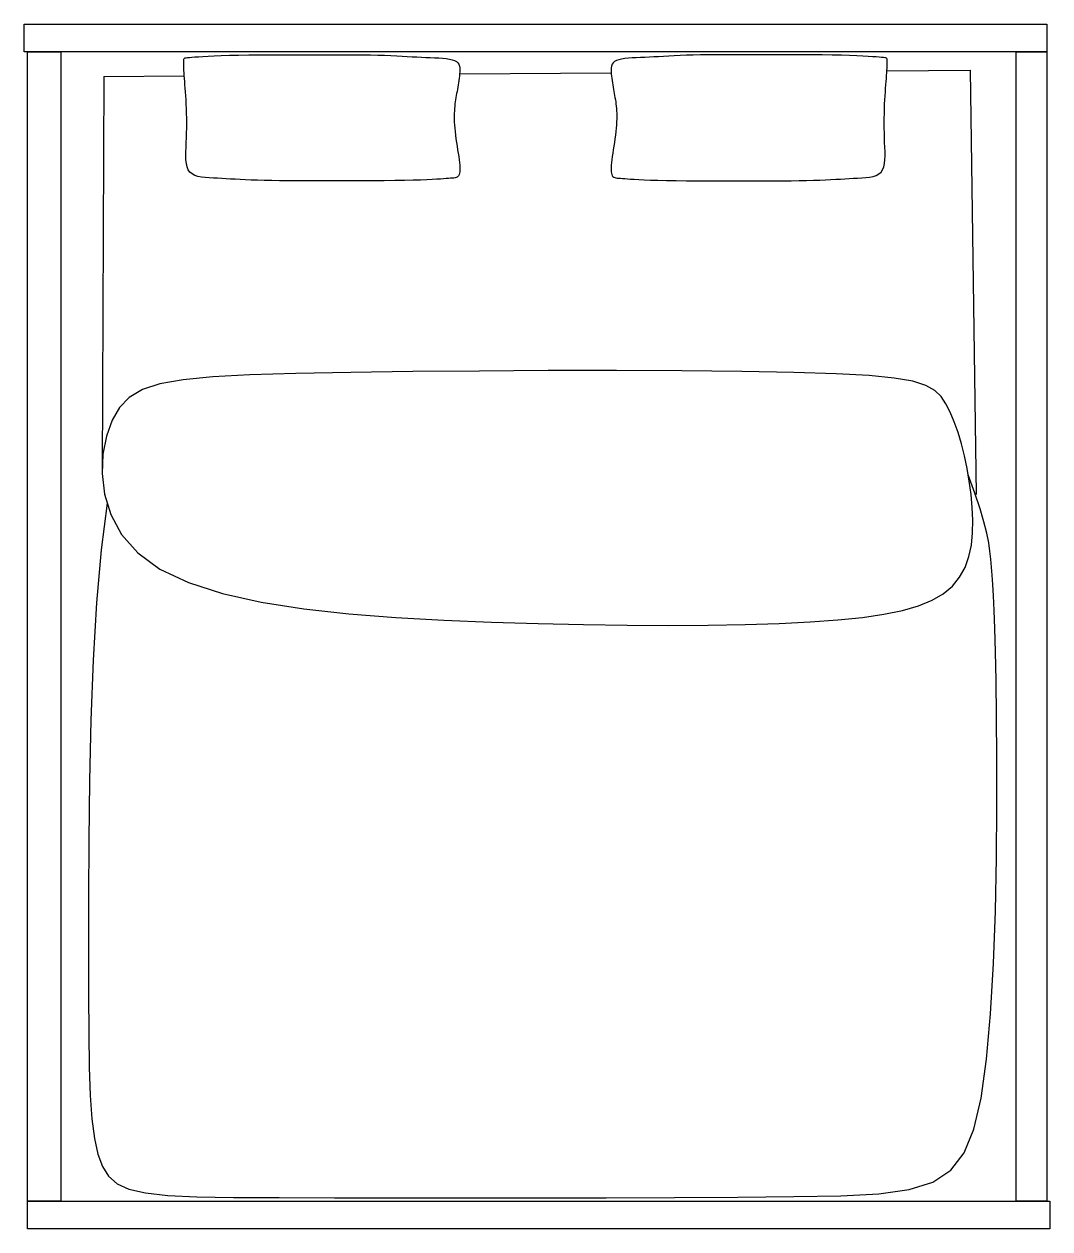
# Model space of a CAD drawing. Extents: x 5952 to 6127, y -4965 to -4760.
import ezdxf

# ---------------------------------------------------------------- set-up
doc = ezdxf.new("R2010")
doc.units = 0
doc.layers.get('0').update_dxf_attribs({"linetype": 'CONTINUOUS'})

# ---------------------------------------------------------------- blocks, each defined once
blk = doc.blocks.new('32456')
at = {"color": 7}
for points in [[(6126.19, -4764.34), (5952.19, -4764.34), (5952.19, -4759.65), (6126.19, -4759.65)], [(5958.45, -4959.95), (5952.75, -4959.95), (5952.75, -4764.34), (5958.45, -4764.34)], [(6126.19, -4959.95), (6120.95, -4959.95), (6120.95, -4764.34), (6126.19, -4764.34)], [(5987.13, -4764.96), (5988.69, -4764.93), (5990.41, -4764.9), (5992.24, -4764.89), (5994.16, -4764.88), (5996.12, -4764.87), (5998.08, -4764.87), (6000.02, -4764.87), (6001.9, -4764.87), (6003.67, -4764.87), (6005.36, -4764.87), (6006.94, -4764.87), (6008.43, -4764.88), (6009.83, -4764.89), (6011.15, -4764.9), (6012.37, -4764.93), (6013.52, -4764.96), (6014.59, -4764.99), (6015.58, -4765.04), (6016.51, -4765.09), (6017.39, -4765.14), (6018.23, -4765.19), (6019.03, -4765.23), (6019.8, -4765.28), (6020.56, -4765.31), (6021.3, -4765.35), (6022.03, -4765.37), (6022.73, -4765.41), (6023.38, -4765.45), (6023.99, -4765.51), (6024.54, -4765.59), (6025.02, -4765.7), (6025.42, -4765.84), (6025.74, -4766.02), (6025.97, -4766.24), (6026.14, -4766.49), (6026.25, -4766.78), (6026.31, -4767.08), (6026.33, -4767.41), (6026.32, -4767.76), (6026.29, -4768.11), (6026.25, -4768.48), (6026.21, -4768.86), (6026.15, -4769.23), (6026.1, -4769.62), (6026.04, -4770), (6025.98, -4770.37), (6025.91, -4770.75), (6025.85, -4771.11), (6025.78, -4771.47), (6025.72, -4771.82), (6025.66, -4772.16), (6025.6, -4772.51), (6025.54, -4772.86), (6025.5, -4773.23), (6025.45, -4773.61), (6025.42, -4774), (6025.39, -4774.41), (6025.37, -4774.85), (6025.36, -4775.31), (6025.37, -4775.79), (6025.38, -4776.3), (6025.41, -4776.82), (6025.45, -4777.38), (6025.51, -4777.95), (6025.58, -4778.55), (6025.67, -4779.17), (6025.76, -4779.79), (6025.86, -4780.41), (6025.95, -4781.02), (6026.05, -4781.62), (6026.13, -4782.19), (6026.2, -4782.72), (6026.26, -4783.22), (6026.3, -4783.67), (6026.32, -4784.07), (6026.32, -4784.44), (6026.3, -4784.76), (6026.26, -4785.03), (6026.2, -4785.26), (6026.12, -4785.45), (6026.01, -4785.59), (6025.87, -4785.69), (6025.7, -4785.76), (6025.51, -4785.81), (6025.28, -4785.84), (6025.02, -4785.87), (6024.72, -4785.88), (6024.38, -4785.9), (6023.99, -4785.93), (6023.55, -4785.97), (6023.02, -4786.01), (6022.39, -4786.06), (6021.63, -4786.1), (6020.72, -4786.15), (6019.64, -4786.19), (6018.37, -4786.23), (6016.9, -4786.26), (6015.25, -4786.28), (6013.47, -4786.29), (6011.59, -4786.31), (6009.65, -4786.31), (6007.68, -4786.31), (6005.73, -4786.32), (6003.83, -4786.32), (6002.01, -4786.32), (6000.29, -4786.31), (5998.65, -4786.31), (5997.11, -4786.31), (5995.66, -4786.29), (5994.31, -4786.28), (5993.06, -4786.26), (5991.9, -4786.23), (5990.83, -4786.19), (5989.86, -4786.15), (5988.95, -4786.1), (5988.11, -4786.06), (5987.32, -4786.01), (5986.56, -4785.96), (5985.83, -4785.92), (5985.11, -4785.88), (5984.39, -4785.85), (5983.68, -4785.82), (5983, -4785.76), (5982.36, -4785.69), (5981.76, -4785.56), (5981.23, -4785.39), (5980.77, -4785.15), (5980.4, -4784.83), (5980.12, -4784.43), (5979.92, -4783.95), (5979.8, -4783.39), (5979.73, -4782.77), (5979.71, -4782.09), (5979.72, -4781.37), (5979.75, -4780.6), (5979.79, -4779.81), (5979.81, -4779), (5979.83, -4778.17), (5979.85, -4777.34), (5979.85, -4776.5), (5979.85, -4775.67), (5979.83, -4774.86), (5979.81, -4774.07), (5979.79, -4773.3), (5979.75, -4772.56), (5979.71, -4771.86), (5979.66, -4771.2), (5979.61, -4770.57), (5979.56, -4769.97), (5979.52, -4769.41), (5979.47, -4768.89), (5979.44, -4768.4), (5979.41, -4767.95), (5979.39, -4767.53), (5979.37, -4767.15), (5979.36, -4766.81), (5979.35, -4766.51), (5979.35, -4766.25), (5979.35, -4766.02), (5979.35, -4765.84), (5979.35, -4765.7), (5979.37, -4765.59), (5979.4, -4765.51), (5979.47, -4765.45), (5979.58, -4765.41), (5979.76, -4765.37), (5979.99, -4765.35), (5980.31, -4765.31), (5980.72, -4765.28), (5981.23, -4765.23), (5981.85, -4765.19), (5982.6, -4765.14), (5983.49, -4765.09), (5984.53, -4765.04), (5985.74, -4764.99)], [(6091.25, -4764.96), (6089.69, -4764.93), (6087.97, -4764.9), (6086.14, -4764.89), (6084.22, -4764.88), (6082.26, -4764.87), (6080.3, -4764.87), (6078.36, -4764.87), (6076.48, -4764.87), (6074.71, -4764.87), (6073.03, -4764.87), (6071.44, -4764.87), (6069.95, -4764.88), (6068.55, -4764.89), (6067.24, -4764.9), (6066.01, -4764.93), (6064.86, -4764.96), (6063.8, -4764.99), (6062.8, -4765.04), (6061.87, -4765.09), (6060.99, -4765.14), (6060.15, -4765.19), (6059.35, -4765.23), (6058.58, -4765.28), (6057.82, -4765.31), (6057.08, -4765.35), (6056.35, -4765.37), (6055.65, -4765.41), (6055, -4765.45), (6054.39, -4765.51), (6053.84, -4765.59), (6053.36, -4765.7), (6052.96, -4765.84), (6052.64, -4766.02), (6052.41, -4766.24), (6052.24, -4766.49), (6052.13, -4766.78), (6052.08, -4767.08), (6052.06, -4767.41), (6052.06, -4767.76), (6052.09, -4768.11), (6052.13, -4768.48), (6052.17, -4768.86), (6052.23, -4769.23), (6052.28, -4769.62), (6052.34, -4770), (6052.4, -4770.37), (6052.47, -4770.75), (6052.53, -4771.11), (6052.6, -4771.47), (6052.66, -4771.82), (6052.72, -4772.16), (6052.78, -4772.51), (6052.84, -4772.86), (6052.88, -4773.23), (6052.93, -4773.61), (6052.96, -4774), (6052.99, -4774.41), (6053.01, -4774.85), (6053.02, -4775.31), (6053.01, -4775.79), (6053, -4776.3), (6052.97, -4776.82), (6052.93, -4777.38), (6052.87, -4777.95), (6052.8, -4778.55), (6052.72, -4779.17), (6052.62, -4779.79), (6052.53, -4780.41), (6052.43, -4781.02), (6052.33, -4781.62), (6052.25, -4782.19), (6052.18, -4782.72), (6052.12, -4783.22), (6052.08, -4783.67), (6052.06, -4784.07), (6052.06, -4784.44), (6052.08, -4784.76), (6052.12, -4785.03), (6052.18, -4785.26), (6052.26, -4785.45), (6052.37, -4785.59), (6052.51, -4785.69), (6052.68, -4785.76), (6052.87, -4785.81), (6053.1, -4785.84), (6053.37, -4785.87), (6053.67, -4785.88), (6054, -4785.9), (6054.39, -4785.93), (6054.83, -4785.97), (6055.36, -4786.01), (6055.99, -4786.06), (6056.75, -4786.1), (6057.66, -4786.15), (6058.74, -4786.19), (6060.01, -4786.23), (6061.48, -4786.26), (6063.13, -4786.28), (6064.91, -4786.29), (6066.79, -4786.31), (6068.73, -4786.31), (6070.7, -4786.31), (6072.65, -4786.32), (6074.55, -4786.32), (6076.37, -4786.32), (6078.09, -4786.31), (6079.73, -4786.31), (6081.27, -4786.31), (6082.72, -4786.29), (6084.07, -4786.28), (6085.33, -4786.26), (6086.48, -4786.23), (6087.55, -4786.19), (6088.52, -4786.15), (6089.43, -4786.1), (6090.27, -4786.06), (6091.06, -4786.01), (6091.82, -4785.96), (6092.55, -4785.92), (6093.28, -4785.88), (6093.99, -4785.85), (6094.7, -4785.82), (6095.38, -4785.76), (6096.02, -4785.69), (6096.62, -4785.56), (6097.15, -4785.39), (6097.61, -4785.15), (6097.98, -4784.83), (6098.26, -4784.43), (6098.46, -4783.95), (6098.58, -4783.39), (6098.65, -4782.77), (6098.67, -4782.09), (6098.66, -4781.37), (6098.63, -4780.6), (6098.6, -4779.81), (6098.57, -4779), (6098.55, -4778.17), (6098.53, -4777.34), (6098.53, -4776.5), (6098.53, -4775.67), (6098.55, -4774.86), (6098.57, -4774.07), (6098.6, -4773.3), (6098.63, -4772.56), (6098.67, -4771.86), (6098.72, -4771.2), (6098.77, -4770.57), (6098.82, -4769.97), (6098.86, -4769.41), (6098.91, -4768.89), (6098.94, -4768.4), (6098.97, -4767.95), (6098.99, -4767.53), (6099.01, -4767.15), (6099.02, -4766.81), (6099.03, -4766.51), (6099.03, -4766.25), (6099.03, -4766.02), (6099.03, -4765.84), (6099.03, -4765.7), (6099.02, -4765.59), (6098.98, -4765.51), (6098.91, -4765.45), (6098.8, -4765.41), (6098.63, -4765.37), (6098.39, -4765.35), (6098.07, -4765.31), (6097.66, -4765.28), (6097.15, -4765.23), (6096.53, -4765.19), (6095.78, -4765.14), (6094.89, -4765.09), (6093.85, -4765.04), (6092.64, -4764.99)], [(5967.19, -4827.07), (5966.23, -4829.74), (5965.61, -4832.81), (5965.45, -4836.14), (5965.85, -4839.62), (5966.92, -4843.11), (5968.78, -4846.49), (5971.54, -4849.62), (5975.31, -4852.39), (5980.16, -4854.69), (5985.96, -4856.55), (5992.55, -4858.02), (5999.77, -4859.16), (6007.46, -4860.01), (6015.46, -4860.63), (6023.59, -4861.08), (6031.7, -4861.4), (6039.64, -4861.65), (6047.34, -4861.82), (6054.77, -4861.93), (6061.86, -4861.96), (6068.56, -4861.92), (6074.84, -4861.81), (6080.65, -4861.62), (6085.92, -4861.37), (6090.64, -4861.03), (6094.81, -4860.61), (6098.47, -4860.08), (6101.64, -4859.43), (6104.37, -4858.64), (6106.67, -4857.69), (6108.58, -4856.58), (6110.13, -4855.27), (6111.36, -4853.77), (6112.28, -4852.09), (6112.94, -4850.25), (6113.36, -4848.29), (6113.57, -4846.22), (6113.62, -4844.08), (6113.51, -4841.89), (6113.3, -4839.67), (6113, -4837.45), (6112.62, -4835.26), (6112.17, -4833.12), (6111.65, -4831.07), (6111.08, -4829.13), (6110.44, -4827.32), (6109.76, -4825.68), (6109.03, -4824.24), (6108.22, -4823), (6107.15, -4821.97), (6105.61, -4821.12), (6103.38, -4820.43), (6100.23, -4819.89), (6095.96, -4819.47), (6090.34, -4819.15), (6083.16, -4818.92), (6074.31, -4818.75), (6064.1, -4818.65), (6052.97, -4818.61), (6041.35, -4818.62), (6029.65, -4818.68), (6018.31, -4818.78), (6007.76, -4818.93), (5998.42, -4819.12), (5990.62, -4819.35), (5984.29, -4819.68), (5979.25, -4820.16), (5975.31, -4820.86), (5972.32, -4821.84), (5970.09, -4823.16), (5968.44, -4824.89)], [(6126.71, -4964.67), (5952.75, -4964.67), (5952.75, -4959.95), (6126.71, -4959.95)]]:
    blk.add_lwpolyline(points, close=True, dxfattribs=at)
for points in [[(5965.76, -4768.54), (5965.48, -4835.48)], [(5965.76, -4768.54), (5979.44, -4768.44)], [(6026.29, -4768.11), (6052.08, -4767.93)], [(6098.99, -4767.59), (6113.12, -4767.49), (6114.17, -4839.67)], [(5966.33, -4841.19), (5965.28, -4849.11), (5964.49, -4858.11), (5963.93, -4867.88), (5963.55, -4878.09), (5963.32, -4888.43), (5963.2, -4898.58), (5963.16, -4908.22), (5963.15, -4917.03), (5963.16, -4924.76), (5963.19, -4931.43), (5963.28, -4937.13), (5963.45, -4941.95), (5963.73, -4945.96), (5964.15, -4949.26), (5964.74, -4951.92), (5965.53, -4954.05), (5966.56, -4955.72), (5968, -4956.99), (5970.03, -4957.91), (5972.85, -4958.55), (5976.62, -4958.96), (5981.55, -4959.19), (5987.82, -4959.3), (5995.61, -4959.34), (6005, -4959.37), (6015.68, -4959.39), (6027.23, -4959.4), (6039.22, -4959.39), (6051.22, -4959.36), (6062.83, -4959.32), (6073.62, -4959.26), (6083.16, -4959.17), (6091.13, -4959.03), (6097.61, -4958.69), (6102.78, -4957.97), (6106.8, -4956.69), (6109.86, -4954.67), (6112.13, -4951.74), (6113.79, -4947.72), (6115.01, -4942.44), (6115.94, -4935.79), (6116.63, -4928.04), (6117.13, -4919.52), (6117.45, -4910.58), (6117.63, -4901.55), (6117.7, -4892.78), (6117.69, -4884.62), (6117.63, -4877.39), (6117.56, -4871.36), (6117.46, -4866.45), (6117.36, -4862.52), (6117.24, -4859.41), (6117.13, -4856.96), (6117.01, -4855.01), (6116.89, -4853.43), (6116.77, -4852.04), (6116.66, -4850.72), (6116.51, -4849.36), (6116.3, -4847.9), (6115.97, -4846.26), (6115.5, -4844.36), (6114.84, -4842.13), (6113.96, -4839.48), (6112.81, -4836.36)]]:
    blk.add_lwpolyline(points, dxfattribs=at)

msp = doc.modelspace()

# ---------------------------------------------------------------- block references
at = {"color": 7}
msp.add_blockref('32456', (0, 0), dxfattribs=at)

doc.saveas('drawing.dxf')
